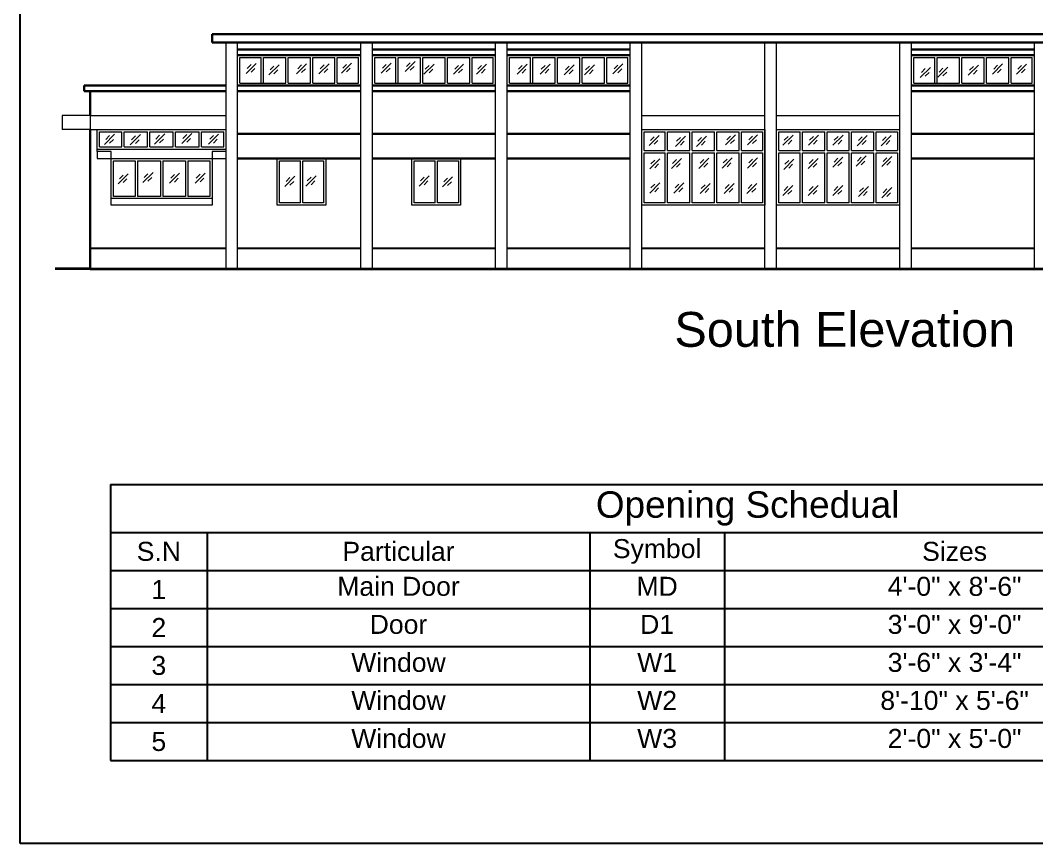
# Model space of a CAD drawing. Header units: inches. Extents: x -6800 to 96653, y -25814 to 17379.
# Drawn here: x -4088 to -3213, y 1431 to 2140 of the extents above; entities that cross this region are included whole.
import ezdxf

# ---------------------------------------------------------------- set-up
doc = ezdxf.new("R2010")
doc.units = ezdxf.units.IN
doc.header["$MEASUREMENT"] = 0
for name, color, linetype, lineweight in [('chajja elev', 4, 'Continuous', 20), ('ele front', 30, 'Continuous', 30), ('Ground level', 210, 'Continuous', 35), ('Opening elevation', 130, 'Continuous', 9), ('Page Format', 7, 'Continuous', 25), ('text', 31, 'Continuous', 13), ('Win ele', 211, 'Continuous', 15)]:
    doc.layers.add(name, color=color, linetype=linetype, lineweight=lineweight)
doc.styles.get("Standard").update_dxf_attribs({"font": 'arial.ttf'})

# ---------------------------------------------------------------- blocks, each defined once
blk = doc.blocks.new('*T162')
at = {"layer": 'text', "color": 0, "linetype": 'ByBlock', "lineweight": -2, "transparency": 16777216}
for p, q in [((0, 0), (1096.96, 0)), ((0, 0), (0, -237.59)), ((1096.96, 0), (1096.96, -237.59)), ((0, -41.22), (1096.96, -41.22)), ((83.2, -41.22), (83.2, -237.59)), ((412.62, -41.22), (412.62, -237.59)), ((528.51, -41.22), (528.51, -237.59)), ((924.82, -41.22), (924.82, -237.59)), ((0, -73.95), (1096.96, -73.95)), ((0, -106.67), (1096.96, -106.67)), ((0, -139.4), (1096.96, -139.4)), ((0, -172.13), (1096.96, -172.13)), ((0, -204.86), (1096.96, -204.86)), ((0, -237.59), (1096.96, -237.59))]:
    blk.add_line(p, q, dxfattribs=at)
at = {"layer": 'text', "color": 0, "transparency": 16777216}
for s, insert, char_height, width, attachment_point in [('Opening Schedual', (548.48, -20.61), 22.729, 1086.0493, 5), ('S.N', (41.6, -57.58), 16.365, 72.2921, 5), ('Particular', (247.91, -57.58), 16.365, 318.511, 5), ('Symbol', (470.57, -57.58), 16.365, 104.9741, 5), ('Sizes', (726.66, -57.58), 16.365, 385.4042, 5), ('Nos.', (1010.89, -57.58), 16.365, 161.2281, 5), ('Main Door', (247.91, -79.4), 16.365, 318.511, 2), ('1', (41.6, -90.31), 16.36, 72.2921, 5), ('MD', (470.57, -79.4), 16.365, 104.9741, 2), ('4\'-0" x 8\'-6"', (726.66, -79.4), 16.3649, 385.4042, 2), ('2', (1010.89, -90.31), 16.36, 161.2281, 5), ('Door', (247.91, -112.13), 16.365, 318.511, 2), ('D1', (470.57, -112.13), 16.365, 104.9741, 2), ('3\'-0" x 9\'-0"', (726.66, -112.13), 16.3649, 385.4042, 2), ('2', (41.6, -123.04), 16.36, 72.2921, 5), ('7', (1010.89, -123.04), 16.36, 161.2281, 5), ('3', (41.6, -155.77), 16.36, 72.2921, 5), ('Window', (247.91, -144.86), 16.365, 318.511, 2), ('W1', (470.57, -144.86), 16.365, 104.9741, 2), ('3\'-6" x 3\'-4"', (726.66, -144.86), 16.3649, 385.4042, 2), ('2', (1010.89, -155.77), 16.36, 161.2281, 5), ('4', (41.6, -188.5), 16.36, 72.2921, 5), ('Window', (247.91, -177.59), 16.365, 318.511, 2), ('W2', (470.57, -177.59), 16.365, 104.9741, 2), ('8\'-10" x 5\'-6"', (726.66, -177.59), 16.3649, 385.4042, 2), ('9', (1010.89, -188.5), 16.36, 161.2281, 5), ('Window', (247.91, -210.32), 16.365, 318.511, 2), ('5', (41.6, -221.23), 16.36, 72.2921, 5), ('W3', (470.57, -210.32), 16.365, 104.9741, 2), ('2\'-0" x 5\'-0"', (726.66, -210.32), 16.3649, 385.4042, 2), ('2', (1010.89, -221.23), 16.36, 161.2281, 5)]:
    blk.add_mtext(s, dxfattribs=dict(at, insert=insert, char_height=char_height, width=width, attachment_point=attachment_point))

msp = doc.modelspace()

# ---------------------------------------------------------------- linework, layer by layer
at = {"lineweight": 25, "transparency": 33554687}
for p, q in [((-4027.83, 1944.08), (-3910.83, 1944.08)), ((-3900.83, 1944.08), (-3794.83, 1944.08)), ((-3784.83, 1944.08), (-3678.83, 1944.08)), ((-3668.83, 1944.08), (-3562.83, 1944.08)), ((-3552.83, 1944.08), (-3446.83, 1944.08)), ((-3436.83, 1944.08), (-3330.83, 1944.08)), ((-3320.83, 1944.08), (-3214.83, 1944.08))]:
    msp.add_line(p, q, dxfattribs=at)
at = {"layer": 'chajja elev', "transparency": 33554585}
for p, q in [((-4051.83, 2058.08), (-4051.83, 2046.08)), ((-4027.83, 2058.08), (-4051.83, 2058.08)), ((-4027.83, 2046.08), (-4051.83, 2046.08))]:
    msp.add_line(p, q, dxfattribs=at)
at = {"layer": 'chajja elev'}
for p, q in [((-4027.83, 2058.08), (-4027.83, 2046.08)), ((-4027.83, 2046.08), (-3910.83, 2046.08))]:
    msp.add_line(p, q, dxfattribs=at)
at = {"layer": 'chajja elev', "transparency": 33554687}
for p, q in [((-4027.83, 2058.08), (-3910.83, 2058.08)), ((-3910.83, 2046.08), (-3910.83, 2058.08)), ((-3552.83, 2058.08), (-3446.83, 2058.08)), ((-3552.83, 2046.08), (-3552.83, 2058.08)), ((-3446.83, 2046.08), (-3446.83, 2058.08)), ((-3436.83, 2058.08), (-3330.83, 2058.08)), ((-3436.83, 2046.08), (-3436.83, 2058.08)), ((-3330.83, 2046.08), (-3330.83, 2058.08)), ((-3552.83, 2046.08), (-3446.83, 2046.08)), ((-3436.83, 2046.08), (-3330.83, 2046.08))]:
    msp.add_line(p, q, dxfattribs=at)
at = {"layer": 'ele front', "transparency": 33554687}
for p, q in [((-3922.83, 2128.08), (-2960.83, 2128.08)), ((-3922.83, 2121.08), (-3922.83, 2128.08)), ((-3922.83, 2121.08), (-2960.83, 2121.08)), ((-3900.83, 2115.08), (-3794.83, 2115.08)), ((-3900.83, 2110.08), (-3794.83, 2110.08)), ((-3784.83, 2115.08), (-3678.83, 2115.08)), ((-3784.83, 2110.08), (-3678.83, 2110.08)), ((-3668.83, 2115.08), (-3562.83, 2115.08)), ((-3668.83, 2110.08), (-3562.83, 2110.08)), ((-3320.83, 2115.08), (-3214.83, 2115.08)), ((-3320.83, 2110.08), (-3214.83, 2110.08)), ((-4032.83, 2084.08), (-3910.83, 2084.08)), ((-4032.83, 2084.08), (-4032.83, 2079.08)), ((-3900.83, 2084.08), (-3794.83, 2084.08)), ((-3784.83, 2084.08), (-3678.83, 2084.08)), ((-3668.83, 2084.08), (-3562.83, 2084.08)), ((-3320.83, 2084.08), (-3214.83, 2084.08)), ((-4032.83, 2079.08), (-3910.83, 2079.08)), ((-4027.83, 2079.08), (-4027.83, 2058.08)), ((-3900.83, 2079.08), (-3794.83, 2079.08)), ((-3784.83, 2079.08), (-3678.83, 2079.08)), ((-3668.83, 2079.08), (-3562.83, 2079.08)), ((-3320.83, 2079.08), (-3214.83, 2079.08)), ((-4027.83, 2046.08), (-4027.83, 1926.08)), ((-3900.83, 2042.49), (-3794.83, 2042.49)), ((-3784.83, 2042.49), (-3678.83, 2042.49)), ((-3668.83, 2042.49), (-3562.83, 2042.49)), ((-3320.83, 2042.49), (-3214.83, 2042.49)), ((-3900.83, 2021.08), (-3794.83, 2021.08)), ((-3784.83, 2021.08), (-3678.83, 2021.08)), ((-3668.83, 2021.08), (-3562.83, 2021.08)), ((-3320.83, 2021.08), (-3214.83, 2021.08))]:
    msp.add_line(p, q, dxfattribs=at)
at = {"layer": 'Ground level'}
msp.add_line((-4027.83, 1926.08), (-4057.83, 1926.08), dxfattribs=at)
at = {"layer": 'Ground level', "transparency": 33554687}
msp.add_line((-4027.83, 1926.08), (-2855.83, 1926.08), dxfattribs=at)
at = {"layer": 'Opening elevation', "lineweight": 5, "transparency": 33554526}
for p, q in [((-3893.58, 2094.34), (-3884.91, 2103.02)), ((-3892.51, 2098.68), (-3889.25, 2101.95)), ((-3873.88, 2093.09), (-3865.21, 2101.77)), ((-3872.81, 2097.43), (-3869.54, 2100.7)), ((-3850.11, 2094.03), (-3841.43, 2102.7)), ((-3849.04, 2098.37), (-3845.77, 2101.63)), ((-3830.82, 2094.03), (-3822.15, 2102.7)), ((-3829.75, 2098.37), (-3826.48, 2101.63)), ((-3811.43, 2094.55), (-3802.75, 2103.22)), ((-3810.36, 2098.89), (-3807.09, 2102.16)), ((-3777.19, 2094.55), (-3768.52, 2103.22)), ((-3776.12, 2098.89), (-3772.86, 2102.16)), ((-3756.55, 2096.02), (-3747.88, 2104.69)), ((-3755.48, 2100.36), (-3752.21, 2103.62)), ((-3752.21, 2097.09), (-3748.95, 2100.36)), ((-3740.39, 2093.73), (-3731.72, 2102.4)), ((-3739.32, 2098.07), (-3736.05, 2101.33)), ((-3714.92, 2093.73), (-3706.25, 2102.4)), ((-3713.85, 2098.07), (-3710.58, 2101.33)), ((-3695.21, 2093.62), (-3686.54, 2102.3)), ((-3694.15, 2097.96), (-3690.88, 2101.23)), ((-3660.19, 2093.62), (-3651.52, 2102.3)), ((-3659.12, 2097.96), (-3655.85, 2101.23)), ((-3640.51, 2093.62), (-3631.84, 2102.3)), ((-3639.44, 2097.96), (-3636.17, 2101.23)), ((-3619.66, 2093.07), (-3610.99, 2101.74)), ((-3618.59, 2097.41), (-3615.33, 2100.68)), ((-3602.32, 2093.07), (-3593.65, 2101.74)), ((-3601.25, 2097.41), (-3597.98, 2100.68)), ((-3577.8, 2093.91), (-3569.13, 2102.58)), ((-3576.73, 2098.24), (-3573.47, 2101.51)), ((-3271.78, 2092.79), (-3263.11, 2101.46)), ((-3270.71, 2097.12), (-3267.44, 2100.39)), ((-3251.01, 2093.83), (-3242.34, 2102.5)), ((-3249.94, 2098.17), (-3246.67, 2101.43)), ((-3230.35, 2093.73), (-3221.67, 2102.4)), ((-3229.28, 2098.06), (-3226.01, 2101.33)), ((-3889.25, 2095.41), (-3885.98, 2098.68)), ((-3869.54, 2094.16), (-3866.27, 2097.43)), ((-3845.77, 2095.1), (-3842.5, 2098.37)), ((-3826.48, 2095.1), (-3823.22, 2098.37)), ((-3807.09, 2095.62), (-3803.82, 2098.89)), ((-3772.86, 2095.62), (-3769.59, 2098.89)), ((-3736.05, 2094.8), (-3732.79, 2098.07)), ((-3710.58, 2094.8), (-3707.32, 2098.07)), ((-3690.88, 2094.69), (-3687.61, 2097.96)), ((-3655.85, 2094.69), (-3652.59, 2097.96)), ((-3636.17, 2094.69), (-3632.91, 2097.96)), ((-3615.33, 2094.14), (-3612.06, 2097.41)), ((-3597.98, 2094.14), (-3594.71, 2097.41)), ((-3573.47, 2094.98), (-3570.2, 2098.24)), ((-3313.13, 2090.88), (-3304.46, 2099.55)), ((-3312.06, 2095.22), (-3308.8, 2098.49)), ((-3308.8, 2091.95), (-3305.53, 2095.22)), ((-3298, 2091.2), (-3289.33, 2099.87)), ((-3296.93, 2095.53), (-3293.66, 2098.8)), ((-3293.66, 2092.26), (-3290.4, 2095.53)), ((-3267.44, 2093.86), (-3264.18, 2097.12)), ((-3246.67, 2094.9), (-3243.41, 2098.17)), ((-3226.01, 2094.8), (-3222.74, 2098.06)), ((-4015.39, 2033.31), (-4006.72, 2041.98)), ((-4014.33, 2037.64), (-4011.06, 2040.91)), ((-3993.23, 2033.01), (-3984.56, 2041.68)), ((-3992.16, 2037.35), (-3988.89, 2040.61)), ((-3972.3, 2033.6), (-3963.63, 2042.27)), ((-3971.23, 2037.93), (-3967.96, 2041.2)), ((-3948.95, 2034.12), (-3940.28, 2042.79)), ((-3947.89, 2038.45), (-3944.62, 2041.72)), ((-3925.94, 2033.4), (-3917.27, 2042.07)), ((-3924.87, 2037.74), (-3921.6, 2041.01)), ((-3546.57, 2032.34), (-3537.9, 2041.01)), ((-3545.5, 2036.68), (-3542.23, 2039.94)), ((-3523.95, 2031.61), (-3515.28, 2040.28)), ((-3522.88, 2035.95), (-3519.62, 2039.21)), ((-3505.82, 2031.61), (-3497.15, 2040.28)), ((-3504.75, 2035.95), (-3501.48, 2039.21)), ((-3480.8, 2032.86), (-3472.13, 2041.53)), ((-3479.74, 2037.2), (-3476.47, 2040.46)), ((-3461.84, 2032.86), (-3453.16, 2041.53)), ((-3460.77, 2037.2), (-3457.5, 2040.46)), ((-3431.33, 2032.5), (-3422.66, 2041.17)), ((-3430.26, 2036.83), (-3426.99, 2040.1)), ((-3409.45, 2032.5), (-3400.78, 2041.17)), ((-3408.38, 2036.83), (-3405.11, 2040.1)), ((-3388.29, 2032.5), (-3379.62, 2041.17)), ((-3387.23, 2036.83), (-3383.96, 2040.1)), ((-3367.46, 2032.19), (-3358.78, 2040.86)), ((-3366.39, 2036.52), (-3363.12, 2039.79)), ((-3346.82, 2032.19), (-3338.15, 2040.86)), ((-3345.76, 2036.52), (-3342.49, 2039.79)), ((-4011.06, 2034.38), (-4007.79, 2037.64)), ((-3988.89, 2034.08), (-3985.63, 2037.35)), ((-3967.96, 2034.67), (-3964.69, 2037.93)), ((-3944.62, 2035.19), (-3941.35, 2038.45)), ((-3921.6, 2034.47), (-3918.33, 2037.74)), ((-3542.23, 2033.41), (-3538.97, 2036.68)), ((-3519.62, 2032.68), (-3516.35, 2035.95)), ((-3501.48, 2032.68), (-3498.21, 2035.95)), ((-3476.47, 2033.93), (-3473.2, 2037.2)), ((-3457.5, 2033.93), (-3454.23, 2037.2)), ((-3426.99, 2033.57), (-3423.73, 2036.83)), ((-3405.11, 2033.57), (-3401.84, 2036.83)), ((-3383.96, 2033.57), (-3380.69, 2036.83)), ((-3363.12, 2033.25), (-3359.85, 2036.52)), ((-3342.49, 2033.25), (-3339.22, 2036.52)), ((-3527.39, 2012.55), (-3518.72, 2021.22)), ((-3503.73, 2012.66), (-3495.06, 2021.33)), ((-3483.83, 2012.97), (-3475.16, 2021.64)), ((-3461.84, 2012.97), (-3453.16, 2021.64)), ((-3409.75, 2012.57), (-3401.08, 2021.25)), ((-3388.39, 2013.72), (-3379.72, 2022.39)), ((-3387.33, 2018.05), (-3384.06, 2021.32)), ((-3368.39, 2014.66), (-3359.72, 2023.33)), ((-3367.32, 2018.99), (-3364.05, 2022.26)), ((-3346.3, 2014.24), (-3337.63, 2022.91)), ((-3345.23, 2018.58), (-3341.96, 2021.84)), ((-3546.05, 2012.14), (-3537.38, 2020.81)), ((-3544.98, 2016.47), (-3541.71, 2019.74)), ((-3541.71, 2013.21), (-3538.44, 2016.47)), ((-3526.32, 2016.89), (-3523.06, 2020.16)), ((-3523.06, 2013.62), (-3519.79, 2016.89)), ((-3502.66, 2016.99), (-3499.4, 2020.26)), ((-3499.4, 2013.73), (-3496.13, 2016.99)), ((-3482.76, 2017.31), (-3479.49, 2020.57)), ((-3479.49, 2014.04), (-3476.22, 2017.31)), ((-3460.77, 2017.31), (-3457.5, 2020.57)), ((-3457.5, 2014.04), (-3454.23, 2017.31)), ((-3430.73, 2011.81), (-3422.06, 2020.48)), ((-3429.66, 2016.15), (-3426.4, 2019.42)), ((-3426.4, 2012.88), (-3423.13, 2016.15)), ((-3408.69, 2016.91), (-3405.42, 2020.18)), ((-3405.42, 2013.64), (-3402.15, 2016.91)), ((-3384.06, 2014.79), (-3380.79, 2018.05)), ((-3364.05, 2015.72), (-3360.79, 2018.99)), ((-3341.96, 2015.31), (-3338.7, 2018.58)), ((-4003.72, 1999.3), (-3995.05, 2007.98)), ((-4002.65, 2003.64), (-3999.38, 2006.91)), ((-3982.36, 2000.47), (-3973.69, 2009.14)), ((-3981.3, 2004.81), (-3978.03, 2008.07)), ((-3978.03, 2001.54), (-3974.76, 2004.81)), ((-3959.51, 1999.8), (-3950.84, 2008.48)), ((-3958.44, 2004.14), (-3955.17, 2007.41)), ((-3955.17, 2000.87), (-3951.91, 2004.14)), ((-3937.49, 1999.97), (-3928.82, 2008.64)), ((-3936.42, 2004.31), (-3933.15, 2007.57)), ((-3933.15, 2001.04), (-3929.89, 2004.31)), ((-3860.19, 1997.13), (-3851.52, 2005.8)), ((-3859.12, 2001.46), (-3855.85, 2004.73)), ((-3842.01, 1997.46), (-3833.33, 2006.13)), ((-3840.94, 2001.8), (-3837.67, 2005.06)), ((-3744.58, 1997.46), (-3735.91, 2006.13)), ((-3743.51, 2001.8), (-3740.25, 2005.06)), ((-3724.4, 1996.75), (-3715.73, 2005.42)), ((-3723.33, 2001.08), (-3720.06, 2004.35)), ((-3999.38, 2000.37), (-3996.11, 2003.64)), ((-3855.85, 1998.2), (-3852.59, 2001.46)), ((-3837.67, 1998.53), (-3834.4, 2001.8)), ((-3740.25, 1998.53), (-3736.98, 2001.8)), ((-3720.06, 1997.82), (-3716.79, 2001.08)), ((-3546.05, 1991.43), (-3537.38, 2000.1)), ((-3544.98, 1995.76), (-3541.71, 1999.03)), ((-3541.71, 1992.5), (-3538.44, 1995.76)), ((-3525.25, 1991.43), (-3516.58, 2000.1)), ((-3524.18, 1995.76), (-3520.92, 1999.03)), ((-3520.92, 1992.5), (-3517.65, 1995.76)), ((-3502.75, 1990.93), (-3494.07, 1999.6)), ((-3501.68, 1995.26), (-3498.41, 1998.53)), ((-3498.41, 1992), (-3495.14, 1995.26)), ((-3482.07, 1991.09), (-3473.4, 1999.76)), ((-3481, 1995.43), (-3477.74, 1998.7)), ((-3477.74, 1992.16), (-3474.47, 1995.43)), ((-3462.4, 1991.09), (-3453.73, 1999.76)), ((-3461.33, 1995.43), (-3458.06, 1998.7)), ((-3458.06, 1992.16), (-3454.8, 1995.43)), ((-3431.43, 1989.36), (-3422.76, 1998.03)), ((-3430.36, 1993.69), (-3427.09, 1996.96)), ((-3409.75, 1989.36), (-3401.08, 1998.03)), ((-3408.69, 1993.69), (-3405.42, 1996.96)), ((-3388.39, 1989.36), (-3379.72, 1998.03)), ((-3387.33, 1993.69), (-3384.06, 1996.96)), ((-3366.41, 1988.31), (-3357.74, 1996.99)), ((-3365.34, 1992.65), (-3362.07, 1995.92)), ((-3346.3, 1987.38), (-3337.63, 1996.05)), ((-3345.23, 1991.71), (-3341.96, 1994.98)), ((-3427.09, 1990.42), (-3423.83, 1993.69)), ((-3405.42, 1990.42), (-3402.15, 1993.69)), ((-3384.06, 1990.42), (-3380.79, 1993.69)), ((-3362.07, 1989.38), (-3358.81, 1992.65)), ((-3341.96, 1988.45), (-3338.7, 1991.71))]:
    msp.add_line(p, q, dxfattribs=at)
at = {"layer": 'Page Format'}
for p, q in [((-4087.92, 1431.39), (-4087.92, 3677.79)), ((-910.32, 1431.39), (-4087.92, 1431.39))]:
    msp.add_line(p, q, dxfattribs=at)
at = {"layer": 'Win ele', "transparency": 33554526}
for p, q in [((-3910.83, 2058.08), (-3910.83, 2121.08)), ((-3900.83, 2110.08), (-3900.83, 2121.08)), ((-3794.83, 1926.08), (-3794.83, 2121.08)), ((-3784.83, 1926.08), (-3784.83, 2121.08)), ((-3678.83, 1926.08), (-3678.83, 2121.08)), ((-3668.83, 1926.08), (-3668.83, 2121.08)), ((-3562.83, 1926.08), (-3562.83, 2121.08)), ((-3552.83, 2058.08), (-3552.83, 2121.08)), ((-3446.83, 2058.08), (-3446.83, 2121.08)), ((-3436.83, 2058.08), (-3436.83, 2121.08)), ((-3330.83, 2058.08), (-3330.83, 2121.08)), ((-3320.83, 1926.08), (-3320.83, 2121.08)), ((-3214.83, 1926.08), (-3214.83, 2121.08)), ((-3900.83, 2084.08), (-3900.83, 2110.08)), ((-3900.83, 1926.08), (-3900.83, 2084.08)), ((-3910.83, 1926.08), (-3910.83, 2046.08)), ((-3552.83, 1926.08), (-3552.83, 2046.08)), ((-3552.83, 1981.08), (-3552.83, 2046.08)), ((-3446.83, 1926.08), (-3446.83, 2046.08)), ((-3446.83, 2046.08), (-3446.83, 1981.08)), ((-3436.83, 1926.08), (-3436.83, 2046.08)), ((-3330.83, 1926.08), (-3330.83, 2046.08))]:
    msp.add_line(p, q, dxfattribs=at)
at = {"layer": 'Win ele'}
for p, q in [((-3898.83, 2108.08), (-3880.63, 2108.08)), ((-3898.83, 2086.08), (-3898.83, 2108.08)), ((-3880.63, 2086.08), (-3880.63, 2108.08)), ((-3878.63, 2108.08), (-3859.43, 2108.08)), ((-3878.63, 2086.08), (-3878.63, 2108.08)), ((-3859.43, 2086.08), (-3859.43, 2108.08)), ((-3857.43, 2108.08), (-3838.23, 2108.08)), ((-3857.43, 2086.08), (-3857.43, 2108.08)), ((-3838.23, 2086.08), (-3838.23, 2108.08)), ((-3836.23, 2108.08), (-3817.03, 2108.08)), ((-3836.23, 2086.08), (-3836.23, 2108.08)), ((-3817.03, 2086.08), (-3817.03, 2108.08)), ((-3815.03, 2108.08), (-3796.83, 2108.08)), ((-3815.03, 2086.08), (-3815.03, 2108.08)), ((-3796.83, 2086.08), (-3796.83, 2108.08)), ((-3782.83, 2108.08), (-3764.63, 2108.08)), ((-3782.83, 2086.08), (-3782.83, 2108.08)), ((-3764.63, 2086.08), (-3764.63, 2108.08)), ((-3762.63, 2108.08), (-3743.43, 2108.08)), ((-3762.63, 2086.08), (-3762.63, 2108.08)), ((-3743.43, 2086.08), (-3743.43, 2108.08)), ((-3741.43, 2108.08), (-3722.23, 2108.08)), ((-3741.43, 2086.08), (-3741.43, 2108.08)), ((-3722.23, 2086.08), (-3722.23, 2108.08)), ((-3720.23, 2108.08), (-3701.03, 2108.08)), ((-3720.23, 2086.08), (-3720.23, 2108.08)), ((-3701.03, 2086.08), (-3701.03, 2108.08)), ((-3699.03, 2108.08), (-3680.83, 2108.08)), ((-3699.03, 2086.08), (-3699.03, 2108.08)), ((-3680.83, 2086.08), (-3680.83, 2108.08)), ((-3666.83, 2108.08), (-3648.63, 2108.08)), ((-3666.83, 2086.08), (-3666.83, 2108.08)), ((-3648.63, 2086.08), (-3648.63, 2108.08)), ((-3646.63, 2108.08), (-3627.43, 2108.08)), ((-3646.63, 2086.08), (-3646.63, 2108.08)), ((-3627.43, 2086.08), (-3627.43, 2108.08)), ((-3625.43, 2108.08), (-3606.23, 2108.08)), ((-3625.43, 2086.08), (-3625.43, 2108.08)), ((-3606.23, 2086.08), (-3606.23, 2108.08)), ((-3604.23, 2108.08), (-3585.03, 2108.08)), ((-3604.23, 2086.08), (-3604.23, 2108.08)), ((-3585.03, 2086.08), (-3585.03, 2108.08)), ((-3583.03, 2108.08), (-3564.83, 2108.08)), ((-3583.03, 2086.08), (-3583.03, 2108.08)), ((-3564.83, 2086.08), (-3564.83, 2108.08)), ((-3318.83, 2108.08), (-3300.63, 2108.08)), ((-3318.83, 2086.08), (-3318.83, 2108.08)), ((-3300.63, 2086.08), (-3300.63, 2108.08)), ((-3298.63, 2108.08), (-3279.43, 2108.08)), ((-3298.63, 2086.08), (-3298.63, 2108.08)), ((-3279.43, 2086.08), (-3279.43, 2108.08)), ((-3277.43, 2108.08), (-3258.23, 2108.08)), ((-3277.43, 2086.08), (-3277.43, 2108.08)), ((-3258.23, 2086.08), (-3258.23, 2108.08)), ((-3256.23, 2108.08), (-3237.03, 2108.08)), ((-3256.23, 2086.08), (-3256.23, 2108.08)), ((-3237.03, 2086.08), (-3237.03, 2108.08)), ((-3235.03, 2108.08), (-3216.83, 2108.08)), ((-3235.03, 2086.08), (-3235.03, 2108.08)), ((-3216.83, 2086.08), (-3216.83, 2108.08)), ((-3898.83, 2086.08), (-3859.43, 2086.08)), ((-3857.43, 2086.08), (-3838.23, 2086.08)), ((-3836.23, 2086.08), (-3817.03, 2086.08)), ((-3815.03, 2086.08), (-3796.83, 2086.08)), ((-3782.83, 2086.08), (-3743.43, 2086.08)), ((-3741.43, 2086.08), (-3722.23, 2086.08)), ((-3720.23, 2086.08), (-3701.03, 2086.08)), ((-3699.03, 2086.08), (-3680.83, 2086.08)), ((-3666.83, 2086.08), (-3627.43, 2086.08)), ((-3625.43, 2086.08), (-3606.23, 2086.08)), ((-3604.23, 2086.08), (-3585.03, 2086.08)), ((-3583.03, 2086.08), (-3564.83, 2086.08)), ((-3318.83, 2086.08), (-3279.43, 2086.08)), ((-3277.43, 2086.08), (-3258.23, 2086.08)), ((-3256.23, 2086.08), (-3237.03, 2086.08)), ((-3235.03, 2086.08), (-3216.83, 2086.08)), ((-4021.83, 2027.08), (-4021.83, 2046.08)), ((-4019.83, 2044.08), (-4000.63, 2044.08)), ((-4019.83, 2031.08), (-4019.83, 2044.08)), ((-4000.63, 2031.08), (-4000.63, 2044.08)), ((-3998.63, 2044.08), (-3978.43, 2044.08)), ((-3998.63, 2031.08), (-3998.63, 2044.08)), ((-3978.43, 2031.08), (-3978.43, 2044.08)), ((-3976.43, 2044.08), (-3956.23, 2044.08)), ((-3976.43, 2031.08), (-3976.43, 2044.08)), ((-3956.23, 2031.08), (-3956.23, 2044.08)), ((-3954.23, 2044.08), (-3934.03, 2044.08)), ((-3954.23, 2031.08), (-3954.23, 2044.08)), ((-3934.03, 2031.08), (-3934.03, 2044.08)), ((-3932.03, 2044.08), (-3912.83, 2044.08)), ((-3932.03, 2031.08), (-3932.03, 2044.08)), ((-3912.83, 2031.08), (-3912.83, 2044.08)), ((-3550.83, 2044.08), (-3532.63, 2044.08)), ((-3550.83, 2028.08), (-3550.83, 2044.08)), ((-3532.63, 2028.08), (-3532.63, 2044.08)), ((-3530.63, 2044.08), (-3511.43, 2044.08)), ((-3530.63, 2028.08), (-3530.63, 2044.08)), ((-3511.43, 2028.08), (-3511.43, 2044.08)), ((-3509.43, 2044.08), (-3490.23, 2044.08)), ((-3509.43, 2028.08), (-3509.43, 2044.08)), ((-3490.23, 2028.08), (-3490.23, 2044.08)), ((-3488.23, 2044.08), (-3469.03, 2044.08)), ((-3488.23, 2028.08), (-3488.23, 2044.08)), ((-3469.03, 2028.08), (-3469.03, 2044.08)), ((-3467.03, 2044.08), (-3448.83, 2044.08)), ((-3467.03, 2028.08), (-3467.03, 2044.08)), ((-3448.83, 2044.08), (-3448.83, 2028.08)), ((-3434.83, 2044.08), (-3416.63, 2044.08)), ((-3434.83, 2028.08), (-3434.83, 2044.08)), ((-3416.63, 2028.08), (-3416.63, 2044.08)), ((-3414.63, 2044.08), (-3395.43, 2044.08)), ((-3414.63, 2028.08), (-3414.63, 2044.08)), ((-3395.43, 2028.08), (-3395.43, 2044.08)), ((-3393.43, 2044.08), (-3374.23, 2044.08)), ((-3393.43, 2028.08), (-3393.43, 2044.08)), ((-3374.23, 2028.08), (-3374.23, 2044.08)), ((-3372.23, 2044.08), (-3353.03, 2044.08)), ((-3372.23, 2028.08), (-3372.23, 2044.08)), ((-3353.03, 2028.08), (-3353.03, 2044.08)), ((-3351.03, 2044.08), (-3332.83, 2044.08)), ((-3351.03, 2028.08), (-3351.03, 2044.08)), ((-3332.83, 2044.08), (-3332.83, 2028.08)), ((-4019.83, 2031.08), (-4000.63, 2031.08)), ((-3998.63, 2031.08), (-3978.43, 2031.08)), ((-3976.43, 2031.08), (-3956.23, 2031.08)), ((-3954.23, 2031.08), (-3934.03, 2031.08)), ((-3932.03, 2031.08), (-3912.83, 2031.08)), ((-4021.83, 2029.08), (-3910.83, 2029.08)), ((-3550.83, 2028.08), (-3532.63, 2028.08)), ((-3550.83, 2026.08), (-3532.63, 2026.08)), ((-3550.83, 1983.08), (-3550.83, 2026.08)), ((-3532.63, 1983.08), (-3532.63, 2026.08)), ((-3530.63, 2028.08), (-3511.43, 2028.08)), ((-3530.63, 2026.08), (-3511.43, 2026.08)), ((-3530.63, 1983.08), (-3530.63, 2026.08)), ((-3511.43, 1983.08), (-3511.43, 2026.08)), ((-3509.43, 2028.08), (-3490.23, 2028.08)), ((-3509.43, 2026.08), (-3490.23, 2026.08)), ((-3509.43, 1983.08), (-3509.43, 2026.08)), ((-3490.23, 1983.08), (-3490.23, 2026.08)), ((-3488.23, 2028.08), (-3469.03, 2028.08)), ((-3488.23, 2026.08), (-3469.03, 2026.08)), ((-3488.23, 1983.08), (-3488.23, 2026.08)), ((-3469.03, 1983.08), (-3469.03, 2026.08)), ((-3467.03, 2028.08), (-3448.83, 2028.08)), ((-3467.03, 2026.08), (-3448.83, 2026.08)), ((-3467.03, 1983.08), (-3467.03, 2026.08)), ((-3448.83, 2026.08), (-3448.83, 1983.08)), ((-3434.83, 2028.08), (-3416.63, 2028.08)), ((-3434.83, 2026.08), (-3416.63, 2026.08)), ((-3434.83, 1983.08), (-3434.83, 2026.08)), ((-3416.63, 1983.08), (-3416.63, 2026.08)), ((-3414.63, 2028.08), (-3395.43, 2028.08)), ((-3414.63, 2026.08), (-3395.43, 2026.08)), ((-3414.63, 1983.08), (-3414.63, 2026.08)), ((-3395.43, 1983.08), (-3395.43, 2026.08)), ((-3393.43, 2028.08), (-3374.23, 2028.08)), ((-3393.43, 2026.08), (-3374.23, 2026.08)), ((-3393.43, 1983.08), (-3393.43, 2026.08)), ((-3374.23, 1983.08), (-3374.23, 2026.08)), ((-3372.23, 2028.08), (-3353.03, 2028.08)), ((-3372.23, 2026.08), (-3353.03, 2026.08)), ((-3372.23, 1983.08), (-3372.23, 2026.08)), ((-3353.03, 1983.08), (-3353.03, 2026.08)), ((-3351.03, 2028.08), (-3332.83, 2028.08)), ((-3351.03, 2026.08), (-3332.83, 2026.08)), ((-3351.03, 1983.08), (-3351.03, 2026.08)), ((-3332.83, 2026.08), (-3332.83, 1983.08)), ((-4009.83, 2021.08), (-3922.83, 2021.08)), ((-4009.83, 1981.08), (-4009.83, 2021.08)), ((-4007.83, 2019.08), (-3989.08, 2019.08)), ((-4007.83, 1988.58), (-4007.83, 2019.08)), ((-3989.08, 2019.08), (-3989.08, 1988.58)), ((-3987.08, 2019.08), (-3967.33, 2019.08)), ((-3987.08, 2019.08), (-3987.08, 1988.58)), ((-3967.33, 2019.08), (-3967.33, 1988.58)), ((-3965.33, 2019.08), (-3945.58, 2019.08)), ((-3965.33, 2019.08), (-3965.33, 1988.58)), ((-3945.58, 2019.08), (-3945.58, 1988.58)), ((-3943.58, 2019.08), (-3924.83, 2019.08)), ((-3943.58, 2019.08), (-3943.58, 1988.58)), ((-3924.83, 2019.08), (-3924.83, 1988.58)), ((-3922.83, 2021.08), (-3922.83, 1981.08)), ((-3866.83, 2021.08), (-3824.83, 2021.08)), ((-3866.83, 1981.08), (-3866.83, 2021.08)), ((-3864.83, 2019.08), (-3846.83, 2019.08)), ((-3864.83, 1983.08), (-3864.83, 2019.08)), ((-3846.83, 1983.08), (-3846.83, 2019.08)), ((-3844.83, 2019.08), (-3826.83, 2019.08)), ((-3844.83, 1983.08), (-3844.83, 2019.08)), ((-3826.83, 2019.08), (-3826.83, 1983.08)), ((-3824.83, 2021.08), (-3824.83, 1981.08)), ((-3748.83, 2019.08), (-3730.83, 2019.08)), ((-3748.83, 1983.08), (-3748.83, 2019.08)), ((-3730.83, 1983.08), (-3730.83, 2019.08)), ((-3728.83, 2019.08), (-3710.83, 2019.08)), ((-3728.83, 1983.08), (-3728.83, 2019.08)), ((-3710.83, 2019.08), (-3710.83, 1983.08)), ((-3922.83, 1986.58), (-4009.83, 1986.58)), ((-3989.08, 1988.58), (-4007.83, 1988.58)), ((-3967.33, 1988.58), (-3987.08, 1988.58)), ((-3945.58, 1988.58), (-3965.33, 1988.58)), ((-3924.83, 1988.58), (-3943.58, 1988.58)), ((-3922.83, 1981.08), (-4009.83, 1981.08)), ((-3824.83, 1981.08), (-3866.83, 1981.08)), ((-3846.83, 1983.08), (-3864.83, 1983.08)), ((-3826.83, 1983.08), (-3844.83, 1983.08)), ((-3730.83, 1983.08), (-3748.83, 1983.08)), ((-3710.83, 1983.08), (-3728.83, 1983.08)), ((-3446.83, 1981.08), (-3552.83, 1981.08)), ((-3532.63, 1983.08), (-3550.83, 1983.08)), ((-3511.43, 1983.08), (-3530.63, 1983.08)), ((-3490.23, 1983.08), (-3509.43, 1983.08)), ((-3469.03, 1983.08), (-3488.23, 1983.08)), ((-3448.83, 1983.08), (-3467.03, 1983.08)), ((-3330.83, 1981.08), (-3436.83, 1981.08)), ((-3416.63, 1983.08), (-3434.83, 1983.08)), ((-3395.43, 1983.08), (-3414.63, 1983.08)), ((-3374.23, 1983.08), (-3393.43, 1983.08)), ((-3353.03, 1983.08), (-3372.23, 1983.08)), ((-3332.83, 1983.08), (-3351.03, 1983.08))]:
    msp.add_line(p, q, dxfattribs=at)
for points in [[(-4009.83, 2027.08), (-4021.83, 2027.08), (-4021.83, 2021.08), (-4009.83, 2021.08)], [(-3910.83, 2027.08), (-3922.83, 2027.08), (-3922.83, 2021.08), (-3910.83, 2021.08)], [(-3750.83, 2021.08), (-3708.83, 2021.08), (-3708.83, 1981.08), (-3750.83, 1981.08)]]:
    msp.add_lwpolyline(points, close=True, dxfattribs=at)

# ---------------------------------------------------------------- block references
msp.add_blockref('*T162', (-4010.27, 1740.48))

# ---------------------------------------------------------------- texts
at = {"layer": 'text', "insert": (-3524.87, 1889.06), "char_height": 30, "attachment_point": 1}
msp.add_mtext_dynamic_manual_height_columns('South Elevation', width=1010.0813, gutter_width=5.07, heights=[0], dxfattribs=at)

doc.saveas('drawing.dxf')
